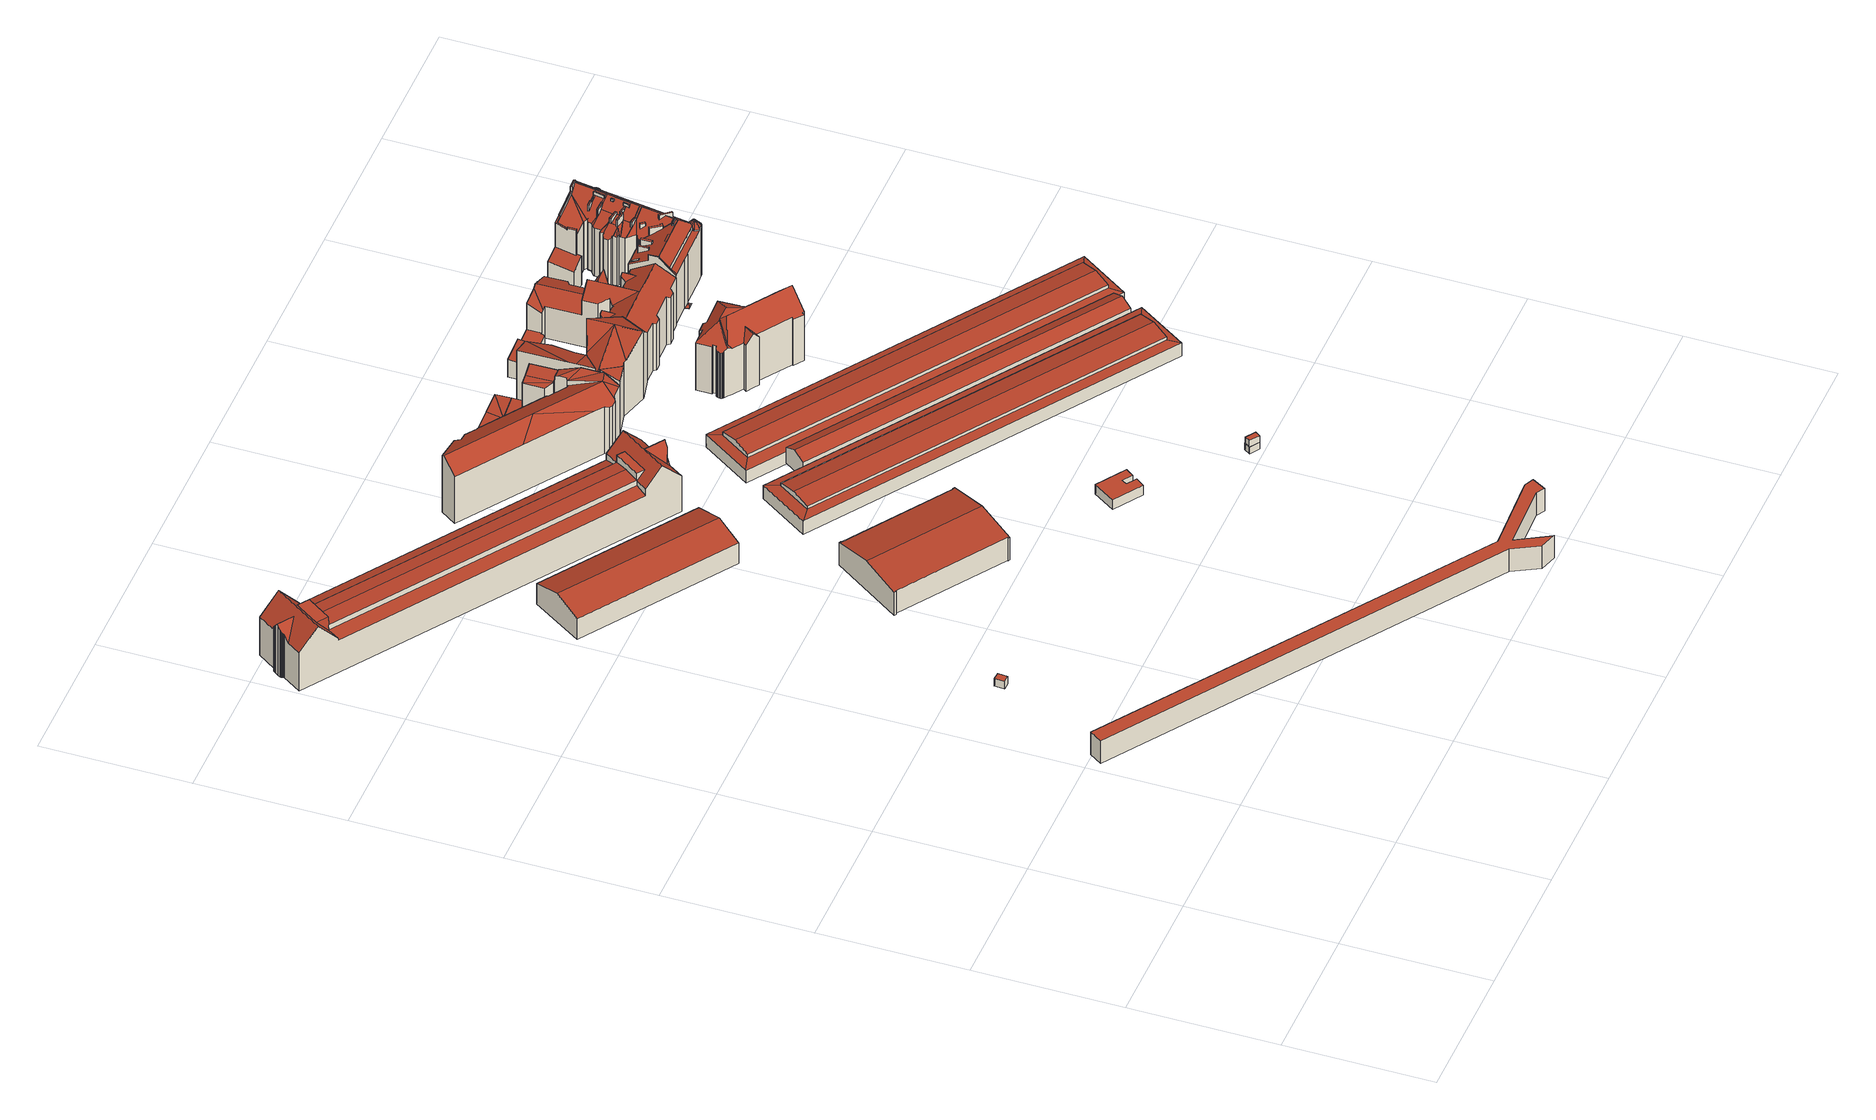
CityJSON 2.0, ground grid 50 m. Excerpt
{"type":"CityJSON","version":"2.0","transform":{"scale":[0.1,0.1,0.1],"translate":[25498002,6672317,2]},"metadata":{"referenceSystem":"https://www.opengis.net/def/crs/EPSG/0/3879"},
"CityObjects":{
"building1":{"type":"Building","attributes":{"dateOfConstruction":"2019-01-01","measuredHeight":3,"usage":"Vartiorakennus","roofType":"1000"},"address":[{"Country":"Finland","Locality":"Helsinki"}],"geometry":[{"type":"Solid","lod":"2","boundaries":[[[[0,1,2,3]],[[1,0,4,5]],[[5,4,6,7]],[[7,6,3,2]],[[1,5,7,2]],[[4,0,3,6]]]],"semantics":{"surfaces":[{"type":"WallSurface"},{"type":"RoofSurface"},{"type":"GroundSurface"}],"values":[[0,1,0,2,0,0]]}}]},
"building2":{"type":"Building","attributes":{"dateOfConstruction":"2008-01-01","measuredHeight":8.9,"usage":"Muu rakennus","roofType":"1000"},"address":[{"Country":"Finland","Locality":"Helsinki"}],"geometry":[{"type":"Solid","lod":"2","boundaries":[[[[8,9,10,11]],[[11,10,12,13]],[[14,15,16,17]],[[17,16,18,19]],[[19,18,20,21]],[[21,20,22,23]],[[12,10,9,24,25,26,22,20,18,16,15]],[[14,17,19,21,23,27,28,29,8,11,13]],[[14,13,12,15]],[[8,29,24,9]],[[29,28,25,24]],[[28,27,26,25]],[[27,23,22,26]]]],"semantics":{"surfaces":[{"type":"WallSurface"},{"type":"RoofSurface"},{"type":"GroundSurface"}],"values":[[0,0,0,0,0,0,1,2,0,0,0,0,0]]}}]},
"building3":{"type":"Building","attributes":{"dateOfConstruction":"1908-01-01","measuredHeight":22.2,"class":"Hotellit","function":"Hotellit, motellit, matkustajakodit, kylpylähotellit","usage":"Asuin- ja liikerakennus","roofType":"2100;1000;2100;2100","storeysAboveGround":4},"address":[{"Country":"Finland","Locality":"Helsinki","ThoroughfareNumber":"4","ThoroughfareName":"Kruunuvuorenkatu","PostCode":"00160"}],"geometry":[{"type":"Solid","lod":"2","boundaries":[[[[30,31,32,33,34,35,36,37,38,39]],[[40,41,42,43,44,45,46,47,48,49,30,39]],[[50,51,52,53,54,55,56,57,58,59,60]],[[50,61,62,63,64,65,66,67,68,69,70,51]],[[71,72,73,74]],[[75,74,73,76]],[[77,78,79,80,81]],[[75,82,83,84,85]],[[71,86,87,72]],[[85,84,88,89,86]],[[90,91,92,93,94]],[[95,96,97,98]],[[99,59,58,100]],[[100,58,57,101]],[[101,57,56,102]],[[102,56,55,103]],[[103,55,54,104]],[[104,54,53,105]],[[105,53,52,106]],[[107,70,69,108]],[[108,69,68,109]],[[109,68,67,110]],[[110,67,66,111]],[[111,66,65,112]],[[112,65,64,113]],[[113,64,63,114]],[[114,63,62,115]],[[80,116,81]],[[92,117,93]],[[94,89,88,118,90]],[[77,119,120,78]],[[118,88,98,97]],[[90,118,121,91]],[[122,37,36,123]],[[123,36,35,124]],[[124,35,34,125]],[[125,34,33,126]],[[126,33,32,127]],[[127,32,31,128]],[[129,49,48,130]],[[130,48,47,131]],[[131,47,46,132]],[[132,46,45,133]],[[133,45,44,134]],[[134,44,43,135]],[[135,43,42,136]],[[136,42,41,137]],[[138,139,61,50,60,140,141]],[[40,39,38,142,143,144,145]],[[146,139,138,117,92,91,121,143,142,147]],[[148,145,144,119,77,81,116,141,140,149]],[[122,123,124,125,126,127,128,129,130,131,132,133,134,135,136,137,148,149,99,100,101,102,103,104,105,106,107,108,109,110,111,112,113,114,115,146,147]],[[138,141,116,80,76,73,72,87,93,117]],[[144,143,121,118,97,96,120,119]],[[99,149,140,60,59]],[[146,115,62,61,139]],[[85,86,71,74,75]],[[148,137,41,40,145]],[[122,147,142,38,37]],[[129,128,31,30,49]],[[95,98,88,84,83]],[[86,89,94,93,87]],[[78,120,96,95,83,82,79]],[[79,82,75,76,80]],[[107,106,52,51,70]]]],"semantics":{"surfaces":[{"type":"RoofSurface"},{"type":"WallSurface"},{"type":"GroundSurface"}],"values":[[0,0,0,0,0,0,0,0,0,0,0,0,1,1,1,1,1,1,1,1,1,1,1,1,1,1,1,1,1,1,1,1,1,1,1,1,1,1,1,1,1,1,1,1,1,1,1,0,0,1,1,2,0,0,1,1,1,1,1,1,1,1,1,1,1]]}}]},
"building4":{"type":"Building","attributes":{"dateOfConstruction":"1899-01-01","measuredHeight":11.3,"class":"Toimistorakennukset","function":"Toimistorakennukset","usage":"Liikerakennus","roofType":"3500","storeysAboveGround":2},"address":[{"Country":"Finland","Locality":"Helsinki","ThoroughfareNumber":"3","ThoroughfareName":"Kanavakatu","PostCode":"00160"}],"geometry":[{"type":"Solid","lod":"2","boundaries":[[[[150,151,152,153,154,155]],[[153,152,156,157]],[[158,159,151,150]],[[160,158,150,155]],[[159,156,152,151]],[[161,160,155,154,153,157]],[[160,161,157,156,159,158]]]],"semantics":{"surfaces":[{"type":"WallSurface"},{"type":"RoofSurface"},{"type":"GroundSurface"}],"values":[[0,0,1,0,1,2,0]]}}]},
"building5":{"type":"Building","attributes":{"dateOfConstruction":"1897-01-01","measuredHeight":11.6,"class":"Toimistorakennukset","function":"Toimistorakennukset","usage":"Liikerakennus","roofType":"3500","storeysAboveGround":2},"address":[{"Country":"Finland","Locality":"Helsinki","ThoroughfareNumber":"12","ThoroughfareName":"Kanavakatu","PostCode":"00160"}],"geometry":[{"type":"Solid","lod":"2","boundaries":[[[[162,163,164,165]],[[165,164,166,167]],[[168,169,170,171]],[[172,173,174,175]],[[174,173,166,164,163,176,177,178]],[[162,179,180,176,163]],[[162,165,167,172,175,181,182,183,168,171,184,179]],[[169,168,183,185]],[[171,170,186,184]],[[182,181,178,177,187]],[[184,186,180,179]],[[185,187,177,176,180,186,170,169]],[[175,174,178,181]],[[185,183,182,187]],[[167,166,173,172]]]],"semantics":{"surfaces":[{"type":"WallSurface"},{"type":"RoofSurface"},{"type":"GroundSurface"}],"values":[[0,0,0,0,1,0,2,0,0,0,0,1,0,0,0]]}}]},
"building6":{"type":"Building","attributes":{"dateOfConstruction":"1902-01-01","measuredHeight":22.9,"class":"Asuinkerrostalot","function":"Muut kerrostalot","usage":"Asuinrakennus","roofType":"2100;2100;2100","storeysAboveGround":5},"address":[{"Country":"Finland","Locality":"Helsinki","ThoroughfareNumber":"9","ThoroughfareName":"Kruunuvuorenkatu","PostCode":"00160"}],"geometry":[{"type":"Solid","lod":"2","boundaries":[[[[188,189,190,191]],[[192,193,194,195,196,197,198]],[[199,200,201,202]],[[193,191,190,203,204,205,206,194]],[[207,208,209,210,211,212,213,214,215,216]],[[217,218,219,220]],[[217,221,222,223,218]],[[220,219,224,225]],[[226,227,228,229]],[[230,199,202]],[[231,232,233,234]],[[204,203,235,236]],[[237,238,239,240]],[[225,224,241,242]],[[197,196,210,209]],[[229,228,243,244]],[[195,211,210,196]],[[242,241,245,246,247,248]],[[249,248,247,250,251]],[[252,212,211,195,194,206]],[[247,246,253,250]],[[254,214,213,252]],[[255,230,202,256]],[[192,198,257,258]],[[255,258,257,200,199,230]],[[213,212,252]],[[236,235,254,252,206,205]],[[236,205,204]],[[207,256,202,201,208]],[[238,234,233,239]],[[245,241,224,219,218,223,254,253]],[[221,217,220,225,242,248,249,226,229,244,231,234,238,237,188,191,193,192,258,255,256,207,216]],[[245,253,246]],[[253,254,235,203,190,189,240,239,233,232,243,228,227,251,250]],[[244,243,232,231]],[[200,257,198,197,209,208,201]],[[222,259,254,223]],[[259,215,214,254]],[[249,251,227,226]],[[188,237,240,189]],[[221,216,215,259,222]]]],"semantics":{"surfaces":[{"type":"WallSurface"},{"type":"RoofSurface"},{"type":"GroundSurface"}],"values":[[0,0,1,0,0,0,0,0,0,1,0,0,0,0,0,0,1,0,0,1,1,1,0,0,0,1,0,1,0,0,1,2,1,1,0,1,1,1,0,0,0]]}}]},
"building7":{"type":"Building","attributes":{"dateOfConstruction":"1977-01-01","measuredHeight":3.8,"class":"Lämpimät varastot","function":"Teollisuusvarastot","usage":"Muu rakennus","roofType":"1000","storeysAboveGround":1},"address":[{"Country":"Finland","Locality":"Helsinki","ThoroughfareNumber":"14","ThoroughfareName":"Kanavakatu","PostCode":"00160"}],"geometry":[{"type":"Solid","lod":"2","boundaries":[[[[260,261,262,263,264,265,266,267]],[[263,262,268,269]],[[266,265,270,271]],[[265,264,272,270]],[[260,267,273,274]],[[262,261,275,268]],[[261,260,274,275]],[[267,266,271,273]],[[264,263,269,272]],[[273,271,270,272,269,268,275,274]]]],"semantics":{"surfaces":[{"type":"RoofSurface"},{"type":"WallSurface"},{"type":"GroundSurface"}],"values":[[0,1,1,1,1,1,1,1,1,2]]}}]},
"building8":{"type":"Building","attributes":{"dateOfConstruction":"2012-01-01","measuredHeight":4.2,"usage":"Talousrakennus","roofType":"2100;1000;2100;2100"},"address":[{"Country":"Finland","Locality":"Helsinki"}],"geometry":[{"type":"Solid","lod":"2","boundaries":[[[[276,277,278,279]],[[280,281,278,277]],[[281,282,283,284,278]],[[283,285,284]],[[286,285,283]],[[287,288,289,286,290]],[[291,276,279,292]],[[286,283,290]],[[293,289,288,294]],[[294,288,287,295]],[[296,297,298,291,292,299,293,294,295]],[[299,292,279,278,284,285]],[[296,295,287,290,283]],[[293,299,285,286,289]],[[297,296,283,282]],[[298,297,282,281,280]],[[291,298,280,277,276]]]],"semantics":{"surfaces":[{"type":"RoofSurface"},{"type":"WallSurface"},{"type":"GroundSurface"}],"values":[[0,0,0,0,0,0,1,1,1,1,2,1,1,1,1,1,1]]}}]},
"building9":{"type":"Building","attributes":{"dateOfConstruction":"2024-01-01","measuredHeight":2.6,"usage":"Käymälä","roofType":"1000"},"address":[{"Country":"Finland","Locality":"Helsinki"}],"geometry":[{"type":"Solid","lod":"2","boundaries":[[[[300,301,302,303]],[[304,305,306,307]],[[304,303,302,305]],[[305,302,301,306]],[[306,301,300,307]],[[307,300,303,304]]]],"semantics":{"surfaces":[{"type":"RoofSurface"},{"type":"GroundSurface"},{"type":"WallSurface"}],"values":[[0,1,2,2,2,2]]}}]},
"building10":{"type":"Building","attributes":{"dateOfDemolition":"2020-01-01","measuredHeight":3,"roofType":"1000"},"address":[{"Country":"Finland","Locality":"Helsinki"}],"geometry":[{"type":"Solid","lod":"2","boundaries":[[[[308,309,310,311]],[[312,309,308,313]],[[314,311,310,315]],[[312,313,314,315]],[[309,312,315,310]],[[313,308,311,314]]]],"semantics":{"surfaces":[{"type":"WallSurface"},{"type":"RoofSurface"},{"type":"GroundSurface"}],"values":[[0,1,2,0,0,0]]}}]},
"building11":{"type":"Building","attributes":{"dateOfConstruction":"1898-01-01","measuredHeight":8.2,"class":"Kauppakeskukset ja liike- ja tavaratalot","function":"Liike- ja tavaratalot, kauppakeskukset","usage":"Liikerakennus","roofType":"3500;2100;2100","storeysAboveGround":1},"address":[{"Country":"Finland","Locality":"Helsinki","ThoroughfareNumber":"4","ThoroughfareName":"Mastokatu","PostCode":"00160"}],"geometry":[{"type":"Solid","lod":"2","boundaries":[[[[316,317,318,319,320]],[[316,321,322,323,317]],[[323,324,325,317]],[[316,320,326,327]],[[328,329,330,331]],[[332,331,330,321]],[[332,321,316,327]],[[323,322,329,328,333,324]],[[334,335,319,318]],[[322,321,330,329]],[[325,327,326,335,334]],[[332,333,328,331]],[[332,327,325,324,333]],[[325,334,318,317]],[[335,326,320,319]]]],"semantics":{"surfaces":[{"type":"WallSurface"},{"type":"RoofSurface"},{"type":"GroundSurface"}],"values":[[0,1,1,0,2,0,1,0,1,0,0,0,1,0,1]]}}]},
"building12":{"type":"Building","attributes":{"dateOfConstruction":"2017-01-01","measuredHeight":26.9,"class":"Asuinkerrostalot","function":"Muut kerrostalot","usage":"Asuinrakennus","roofType":"2100;2100;2100","storeysAboveGround":7},"address":[{"Country":"Finland","Locality":"Helsinki","ThoroughfareNumber":"3","ThoroughfareName":"Linnankatu","PostCode":"00160"}],"geometry":[{"type":"Solid","lod":"2","boundaries":[[[[336,337,338,339,340,341]],[[342,343,344]],[[345,346,347]],[[348,349,350,351,352]],[[353,354,355,356]],[[357,358,359,360,361,349,348,362,363,364,365,366,367]],[[366,368,369,370,342,344,371,367]],[[372,356,355]],[[362,348,352,373,374,375]],[[376,377,378,375,374]],[[379,343,351,350,380,345,347]],[[339,338,381,382]],[[362,375,378,363]],[[365,383,368,366]],[[345,380,384]],[[336,361,360,337]],[[372,355,385,371,344,343,379]],[[374,373,386,376]],[[387,388,370,369]],[[354,385,355]],[[349,361,336,341,384,380,350]],[[343,342,370,388,386,373,352]],[[337,360,359,381,338]],[[346,345,384,341,340]],[[343,352,351]],[[363,378,377,364]],[[365,364,377,376,386,388,387,383]],[[368,383,387,369]],[[358,382,381,359]],[[357,353,356,372,379,347,346,340,339,382,358]],[[357,367,371,385,354,353]]]],"semantics":{"surfaces":[{"type":"RoofSurface"},{"type":"WallSurface"},{"type":"GroundSurface"}],"values":[[0,0,1,1,0,2,1,1,1,0,0,0,1,1,1,1,0,1,1,1,1,0,1,0,0,1,1,0,1,1,1]]}}]},
"building13":{"type":"Building","attributes":{"dateOfConstruction":"2008-01-01","measuredHeight":8.2,"usage":"Muu rakennus","roofType":"3500"},"address":[{"Country":"Finland","Locality":"Helsinki"}],"geometry":[{"type":"Solid","lod":"2","boundaries":[[[[389,390,391,392]],[[393,389,392,394]],[[393,394,395,396]],[[397,395,394,392,391]],[[398,396,395,397]],[[393,396,398,390,389]],[[398,397,391,390]]]],"semantics":{"surfaces":[{"type":"RoofSurface"},{"type":"WallSurface"},{"type":"GroundSurface"}],"values":[[0,1,2,1,1,1,0]]}}]},
"building14":{"type":"Building","attributes":{"dateOfConstruction":"2017-01-01","measuredHeight":7.1,"class":"Asuinkerrostalot","function":"Muut kerrostalot","usage":"Asuinrakennus","roofType":"2100","storeysAboveGround":7},"address":[{"Country":"Finland","Locality":"Helsinki","ThoroughfareNumber":"3","ThoroughfareName":"Linnankatu","PostCode":"00160"}],"geometry":[{"type":"Solid","lod":"2","boundaries":[[[[399,400,401,402]],[[403,404,400,399]],[[405,406,407,408,403,399,402,409]],[[410,401,400,404,411]],[[406,411,404,403,408,407]],[[410,405,409,402,401]],[[405,410,411,406]]]],"semantics":{"surfaces":[{"type":"WallSurface"},{"type":"GroundSurface"},{"type":"RoofSurface"}],"values":[[0,0,1,2,0,0,0]]}}]},
"building15":{"type":"Building","attributes":{"dateOfConstruction":"1898-01-01","measuredHeight":8.3,"class":"Kauppakeskukset ja liike- ja tavaratalot","function":"Liike- ja tavaratalot, kauppakeskukset","usage":"Liikerakennus","roofType":"3500;2100;2100","storeysAboveGround":1},"address":[{"Country":"Finland","Locality":"Helsinki","ThoroughfareNumber":"3","ThoroughfareName":"Pikku Satamakatu","PostCode":"00160"}],"geometry":[{"type":"Solid","lod":"2","boundaries":[[[[412,413,414,415,416]],[[417,418,419,420,421]],[[412,422,423,421]],[[419,414,424,425,426]],[[427,428,425,424]],[[419,418,415,414]],[[413,412,421,420]],[[413,427,424,414]],[[418,417,429,430,416,415]],[[422,430,429,423]],[[413,420,431,428,427]],[[417,421,423,429]],[[412,416,430,422]],[[428,431,426,425]],[[419,426,431,420]]]],"semantics":{"surfaces":[{"type":"RoofSurface"},{"type":"WallSurface"},{"type":"GroundSurface"}],"values":[[0,0,1,1,0,0,0,1,1,2,1,1,1,0,1]]}}]},
"building16":{"type":"Building","attributes":{"dateOfConstruction":"1904-01-01","measuredHeight":25,"class":"Pienkerrostalot","function":"Muut kerrostalot","usage":"Asuinrakennus","roofType":"3200;3500","storeysAboveGround":4},"address":[{"Country":"Finland","Locality":"Helsinki","ThoroughfareNumber":"2","ThoroughfareName":"Linnankatu","PostCode":"00160"}],"geometry":[{"type":"Solid","lod":"2","boundaries":[[[[432,433,434]],[[435,436,437,438,439,440,441,442,443,444,445,446,447]],[[448,449,450,451]],[[452,453,454,455,456,457,458,436,435,433,432]],[[459,460,448,451,461,462,463,464,465,466,467,468,469,470,471,472,473,474,475,476,477,478,479,480,481,482,483,484,485,486,487,488,489,490,491,492,493,494,495,496,497,498,499,500,501,502,503,504,505,506,507,508,509,510,511]],[[512,433,513,447,446,445,514,515,516,517,518,519]],[[520,521,522,523,524,525,526,527,528,512,519,529,530,531,532,533,534,535,536,537,538,539,540,541]],[[480,540,539,481]],[[542,543,544,545,546]],[[465,543,542,466]],[[449,448,460,459,511,455,454,453]],[[481,539,538,482]],[[507,436,458,508]],[[505,438,437,506]],[[476,522,521,477]],[[464,463,547,544,543,465]],[[436,507,506,437]],[[546,545,548,549]],[[503,440,439,504]],[[488,532,531,489]],[[472,526,525,473]],[[501,442,441,502]],[[467,466,542,546,549,468]],[[483,537,536,484]],[[435,447,513,433]],[[484,536,535,485]],[[500,443,442,501]],[[486,534,533,487]],[[474,524,523,475]],[[475,523,522,476]],[[478,520,541,479]],[[550,548,545,544,547,551,552,450,449,453,452,432,434]],[[494,517,516,495]],[[493,518,517,494]],[[496,515,514,497]],[[458,457,456,510,509,508]],[[477,521,520,478]],[[495,516,515,496]],[[502,441,440,503]],[[504,439,438,505]],[[499,444,443,500]],[[482,538,537,483]],[[529,519,518,493,492,491]],[[510,456,455,511]],[[461,552,551,462]],[[489,531,530,490]],[[485,535,534,486]],[[473,525,524,474]],[[471,470,469,548,550,527,526,472]],[[490,530,529,491]],[[487,533,532,488]],[[462,551,547,463]],[[549,548,469,468]],[[444,499,498,497,514,445]],[[479,541,540,480]],[[550,434,433,512,528,527]],[[451,450,552,461]]]],"semantics":{"surfaces":[{"type":"RoofSurface"},{"type":"WallSurface"},{"type":"GroundSurface"}],"values":[[0,0,1,0,2,0,0,1,0,1,1,1,1,1,1,1,1,0,1,1,1,1,1,1,0,1,1,1,1,1,1,0,1,1,1,1,1,1,1,1,1,1,1,1,1,1,1,1,1,1,1,1,1,1,1,0,1]]}}]},
"building17":{"type":"Building","attributes":{"dateOfConstruction":"1906-01-01","measuredHeight":23,"class":"Asuinkerrostalot","function":"Muut kerrostalot","usage":"Asuinrakennus","roofType":"3500;1000","storeysAboveGround":5},"address":[{"Country":"Finland","Locality":"Helsinki","ThoroughfareNumber":"5","ThoroughfareName":"Linnankatu","PostCode":"00160"}],"geometry":[{"type":"Solid","lod":"2","boundaries":[[[[553,554,555,556,557,558,559,560,561]],[[562,563,564,565,561,560,566,558,557,567,568,569,570,571,572,573]],[[574,575,576,577,578,579,580,581,582,583]],[[584,585,586,587,588,589]],[[590,591,592,593,594,595]],[[596,597,598,599,600]],[[601,574,575,574,583,602,603]],[[589,588,604,605]],[[606,607,608,609]],[[606,610,605,604,611,607]],[[612,613,614,585,584,589,605,610,606,609,615,616,617,618,619,620,621,622,623,624,625,626,627,595,594,593,628,629,630,631,632,633,634,635,573,572,571,570,569,568,567,636,637,638,639,640,641,642,643,644,645,646,647,648,649,650,651,652,653,582,581,580,579,578,654,655]],[[656,657,564,563]],[[645,644,643,658,659,660]],[[658,643,642,641,661,662]],[[662,661,663,664,665,666,667,668]],[[600,599,624,623,622,669]],[[655,670,671,612]],[[672,673,674,675,676,665,554,553,677,678,679,680]],[[681,682,647,646,645,660]],[[633,632,631,630,683,684,657,656,685]],[[629,628,686,672,680,683,630]],[[687,688,621,620,619,689]],[[653,602,583,582]],[[624,599,598,625]],[[690,691,692,693,694,577,576,575,574,601,695,696,697,682,681,698,591,590,699,597,596,687,689]],[[696,695,700,651,650,649]],[[627,699,590,595]],[[596,600,669,688,687]],[[558,566,559]],[[701,698,681,660,659,668,667,666,665,676,675]],[[635,702,562,573]],[[648,697,696,649]],[[657,684,565,564]],[[686,592,591,698,701,675,674,673,672]],[[559,566,560]],[[598,597,699,627,626,625]],[[593,592,686,628]],[[647,682,697,648]],[[603,602,653,652,651,700]],[[634,703,702,635]],[[683,680,679,678,677,553,561,565,684]],[[618,617,704,690,689,619]],[[616,705,704,617]],[[640,639,638,637,555,554,665,664,663]],[[702,703,685,656,563,562]],[[601,603,700,695]],[[614,706,586,585]],[[640,663,661,641]],[[614,613,612,671,707,706]],[[659,658,662,668]],[[615,609,608,708,705,616]],[[621,688,669,622]],[[633,685,703,634]],[[567,557,556,636]],[[636,556,555,637]],[[704,705,708,608,607,611,604,588,587,586,706,707,671,670,694,693,692,691,690]],[[670,655,654,578,577,694]]]],"semantics":{"surfaces":[{"type":"RoofSurface"},{"type":"WallSurface"},{"type":"GroundSurface"}],"values":[[0,1,1,1,1,0,0,1,1,1,2,1,1,1,0,1,1,1,1,1,1,1,1,1,0,1,1,0,1,0,1,1,0,0,0,1,1,1,1,1,0,1,1,1,0,0,1,1,1,0,1,1,1,1,1,0,1]]}}]},
"building18":{"type":"Building","attributes":{"dateOfConstruction":"1904-01-01","measuredHeight":25.1,"class":"Asuinkerrostalot","function":"Muut kerrostalot","usage":"Asuinrakennus","roofType":"2110;2100;1000;9993;3900;3500","storeysAboveGround":5},"address":[{"Country":"Finland","Locality":"Helsinki","ThoroughfareNumber":"2","ThoroughfareName":"Vyökatu","PostCode":"00160"}],"geometry":[{"type":"MultiSurface","lod":"2","boundaries":[[[709,710,711,712,713,714,715,716]],[[717,718,719,720,721]],[[722,723,724,725,726,727]],[[726,725,728,729,730,731,732,733,734,735]],[[736,737,738,739,740,741,742,743,744]],[[745,746,747,748]],[[749,750,751,752]],[[753,754,755,756,757,758,759]],[[760,761,762,763]],[[764,765,766,767,768,769,770]],[[771,772,773,774,775]],[[776,777,772,771]],[[778,772,777]],[[779,780,781,782]],[[783,784,785,786]],[[787,788,789,790,791,792,793,794,795,796,797,798]],[[778,799,773,772]],[[800,801,802,803]],[[804,805,789,806]],[[807,808,805,804]],[[794,809,810,795]],[[811,812,813,814,815,816,817,818,819]],[[817,820,805,821,818]],[[794,822,809]],[[823,824,825,812,826]],[[794,827,828,822]],[[827,829,830,831,832,828]],[[830,833,834,831]],[[835,836,837,838,839,840,841,842,843,844]],[[845,846,847,848,849,850,851,852]],[[853,854,855,856,793,792]],[[857,858,767,766]],[[859,860,861,862]],[[863,864,865,866,867,868,869,870,871,872,873,874,875,876,767,858,877,878,879,880,881,882,833]],[[830,863,833]],[[883,884,885,886]],[[887,888,889,890,891,892,893,816,894]],[[895,896,897,898,899]],[[900,901,902,903,904]],[[905,906,907,908]],[[909,888,910,911]],[[801,912,913,914,802]],[[915,916,917,918]],[[919,920,921,922,923,924]],[[925,926,927,928,929,930,931,932,933,934,935,936,937,938,939,940,941,942,943,944,945,946,947,731]],[[867,871,948]],[[866,871,867]],[[949,950,951,952,953,954]],[[955,956,957,958,959,865,864]],[[960,961,962,963]],[[964,730,729]],[[965,966,964,729]],[[967,968,966,965]],[[969,970,971,972,973,974,975]],[[976,977,978,979,980,981]],[[964,982,983,730]],[[957,874,873,958]],[[984,966,968]],[[982,985,983]],[[986,987,988,964,966]],[[989,990,986,964,966]],[[991,992,993]],[[994,927,991,993]],[[995,996,997]],[[998,999,1000,1001]],[[1002,1003,1004,1005,1006]],[[1007,1008,1009,1010,1011,1012,1013,1014,1015]],[[1006,712,711,1002]],[[1002,711,710,1016]],[[1016,710,709,1017]],[[1017,709,716,1018]],[[748,1019,745]],[[745,1019,1020,746]],[[746,1020,747]],[[1021,1022,1023,1024,1025]],[[1024,1023,1026,1027]],[[1028,721,720,1029]],[[726,718,717,727]],[[743,729,728,744]],[[1030,740,739,774]],[[774,739,738,775]],[[775,738,737,1031]],[[1032,752,751,1033]],[[1033,751,750,1034]],[[1034,750,749,1035]],[[1036,1035,749,752,1032]],[[753,763,762,754]],[[712,765,761,760,713]],[[1005,766,765,712,1006]],[[1037,782,781,1038]],[[1038,781,780,1039]],[[1039,780,779,1040]],[[1041,1040,779,782,1037]],[[1042,798,797,1043]],[[1043,797,796,1044]],[[1044,796,795,1045]],[[1046,788,787,1047]],[[1047,787,798,1042]],[[756,800,803,757]],[[789,805,790]],[[817,816,820]],[[812,811,826]],[[808,821,805]],[[812,825,813]],[[1048,911,824,823]],[[1049,1050,1051,1052]],[[1052,1051,1053,1054]],[[1054,1053,1055,1056]],[[1056,1055,1057,1058]],[[1058,1057,1059,1060]],[[1061,1062,1063,1064]],[[1015,834,833,1007]],[[790,805,844,843,791]],[[853,841,840,854]],[[892,837,836,893]],[[893,836,835,816]],[[820,816,835,844,805]],[[1065,850,849,1066]],[[1066,849,848,1067]],[[1067,848,847,1068]],[[1068,847,846,1063]],[[1064,1063,846,845,1069]],[[1069,845,852,1070]],[[1071,857,766,1005]],[[793,862,861,794]],[[794,861,860,827]],[[856,859,862,793]],[[1007,833,882,1008]],[[1008,882,881,1072]],[[1072,881,880,1073]],[[1073,880,879,1074]],[[1074,879,878,1075]],[[1075,878,877,1076]],[[813,825,1077,1078,814]],[[824,1079,1077,825]],[[1080,886,885,1081]],[[1081,885,884,1082]],[[1082,884,883,1083]],[[1083,883,886,1080]],[[815,894,816]],[[888,887,910]],[[830,899,898,863]],[[863,898,897,864]],[[864,897,896,955]],[[946,902,901,1084]],[[907,947,1084,901,900,908]],[[1085,908,900,904,1086]],[[1087,905,908,1085]],[[909,911,1048]],[[868,918,917,869]],[[869,917,916,948,870]],[[948,916,915,867]],[[867,915,918,868]],[[1088,924,923,1089]],[[1089,923,922,942,1090]],[[942,922,921,943]],[[943,921,920,944]],[[906,731,947,907]],[[1091,946,945,1092]],[[1093,927,926,983,1094]],[[983,926,925,730]],[[730,925,731]],[[870,948,871]],[[1095,951,950,1096]],[[1096,950,949,890]],[[890,949,954,891]],[[1097,963,962,1098]],[[1098,962,961,1099]],[[1099,961,960,1100,1101]],[[1100,960,963,1097]],[[742,965,729,743]],[[741,967,965,742]],[[872,971,970,873]],[[873,970,969,958]],[[958,969,975,959]],[[913,976,981,914]],[[1102,1103,1104,1105]],[[1000,1106,1107,1001]],[[1108,1109,1110,1111]],[[996,1112,1113,997]],[[1094,983,985,1114]],[[985,982,1115]],[[1114,985,1116,1117]],[[1115,982,964]],[[1118,991,927,1093]],[[927,994,928]],[[1119,999,998,1120]],[[1025,1024,1121,1122]],[[1122,1121,1123,1124]],[[1125,1126,1127,1128]],[[1128,1127,1129,1130]],[[1130,1129,1131,1132]],[[1132,1131,1133,1134]],[[1134,1133,1135,1136]],[[1136,1135,1137,1138]],[[1138,1137,1139,1140]],[[1140,1139,1141,1142]],[[1142,1141,1143,1144]],[[1144,1143,1145,1146]],[[1146,1145,1147,1148]],[[1148,1147,1149,1150]],[[1150,1149,1151,1152]],[[1152,1151,1153,1154]],[[1154,1153,1155,1156]],[[1156,1155,1157,1158]],[[735,734,733,732,731,906,905,1087,784,783,1159]],[[770,769,768,767,876,913,912,801,800,756,755]],[[975,974,973,972,971,872,871,1160,866,865,959]],[[938,939,938,937,936,935,934,933,932,931,930,875,874,957,1161,956,1162,1163,1164,889,888]],[[716,715,759,758,757,803,802,914,981,980,993,992,1165,1166,1167,1168,1169,1170,1171,1018]],[[1172,748,747,1173,1174,1175,1176,1022,1021,1177,1178,1179,1180,1181,1182,1183]],[[954,953,952,951,1095,1184,838,837,892,891]],[[1142,1144,1146,1148,1150,1152,1154,1156,1158,1185,1102,1105,1186,1119,1120,1187,1108,1111,1188,1189,1190,1191,1192,1193,1194,1195,1196,1197,1198,1199,1200,1201,1202,1030,774,1203,1204,1205,1206,1207,1208,775,1031,1209,1210,1211,1212,1183,1182,1181,1180,1179,1178,1177,1021,1025,1122,1124,1213,1049,1052,1054,1056,1058,1060,1214,1215,1216,1217,1218,1219,1220,1221,1222,1046,1047,1042,1043,1044,1045,1223,1224,1225,1226,1227,1228,1015,1014,1013,1012,1011,1010,1009,1008,1072,1073,1074,1075,1076,1229,1071,1005,1004,1003,1002,1016,1017,1018,1171,1170,1169,1168,1167,1166,1165,1230,1231,1232,1125,1128,1130,1132,1134,1136,1138,1140]],[[1028,1029,1159,783,786,785,784,1087,1085,1086,1061,1064,1069,1070,1026,1023,1022,1176,1175,1174,1173,747,1020,1019,748,1172],[1033,1034,1036,1032],[1038,1039,1041,1037]],[[1027,1065,1066,1067,1068,1063,1062,1091,1092,1088,1089,1090,1233,1234,909,1048,823,1059,1057,1055,1053,1051,1050,1235,1123,1121,1024],[1081,1082,1083,1080]],[[1184,1095,1096,890,889,1164,1163,1162,956,955,829,827,1236,1237],[1098,1099,1100,1097]],[[1212,1211,1210,722,727,717,721,1028,1172,1183]],[[1030,1202,1201,1200,984,968,967,741,740]],[[1207,1206,1205,1204,799,778,777,776]],[[819,818,821,808,807,1219,1218,1217,1216]],[[1215,1214,1060,1059,823,826,811,819,1216]],[[942,941,940,939,909,1234,1233,1090]],[[1200,1199,1198,1238,1239,984]],[[1194,1193,1192,1191,1240,1117,1116,988,987]],[[1238,1198,1197,1196,990,989]],[[986,990,1196,1195,1194,987]],[[1191,1190,1189,995,997,1113,1240]],[[1112,996,995,1189,1188,1111,1110]],[[1187,1120,998,1001,1107,1109,1108]],[[1106,1000,999,1119,1186,1105,1104]],[[1102,1185,1158,1157,1241,1103]],[[1242,1126,1125,1232,1231,1243]],[[1231,1230,1165,992,991,1118,1243]],[[913,876,875,930,929,978,977,976]],[[979,978,929,928,994,993,980]],[[1092,945,944,920,919,924,1088]],[[904,903,902,946,1091,1062,1061,1086]],[[829,955,896,895,899,830]],[[824,911,910,887,1244,1079]],[[1245,1244,887,894,815,814,1078]],[[1229,1076,877,858,857,1071]],[[856,855,1237,1236,827,860,859]],[[1026,1070,852,851,850,1065,1027]],[[839,838,1184,1237,855,854,840]],[[842,841,853,792,791,843]],[[832,831,834,1015,1228,1227]],[[822,828,832,1227,1226,1225]],[[1123,1235,1050,1049,1213,1124]],[[809,822,1225,1224,1223,810]],[[1220,1219,807,804,806,1221]],[[806,789,788,1046,1222,1221]],[[795,810,1223,1045]],[[1208,1207,776,771,775]],[[799,1204,1203,774,773]],[[760,763,753,759,715,714,713]],[[754,762,761,765,764,770,755]],[[1210,1209,1031,737,736,723,722]],[[724,723,736,744,728,725]],[[719,718,726,735,1159,1029,720]],[[984,1239,1238,989,966]],[[1115,964,988,1116,985]],[[1114,1117,1240,1113,1112,1110,1109,1107,1106,1104,1103,1241,1157,1155,1153,1151,1149,1147,1145,1143,1141,1139,1137,1135,1133,1131,1129,1127,1126,1242,1243,1118,1093,1094]],[[1079,1244,1245,1078,1077]]],"semantics":{"surfaces":[{"type":"RoofSurface"},{"type":"WallSurface"},{"type":"GroundSurface"}],"values":[0,0,0,0,0,0,0,0,0,0,0,0,0,0,0,0,0,0,0,0,0,0,0,0,0,0,0,0,0,0,0,0,0,0,0,0,0,0,0,0,0,0,0,0,0,0,0,0,0,0,0,0,0,0,0,0,0,0,0,0,0,0,0,0,0,0,0,1,1,1,1,1,1,1,1,1,1,1,1,1,1,1,1,1,1,1,1,1,1,1,1,1,1,1,1,1,1,1,1,1,1,1,1,1,1,1,1,1,1,1,1,1,1,1,1,1,1,1,1,1,1,1,1,1,1,1,1,1,1,1,1,1,1,1,1,1,1,1,1,1,1,1,1,1,1,1,1,1,1,1,1,1,1,1,1,1,1,1,1,1,1,1,1,1,1,1,1,1,1,1,1,1,1,1,1,1,1,1,1,1,1,1,1,1,1,1,1,1,1,1,1,1,1,1,1,1,1,1,1,1,1,1,1,1,1,1,1,1,1,1,1,1,2,0,0,0,1,1,1,1,1,1,1,1,1,1,1,1,1,1,1,1,1,1,1,1,1,1,1,1,1,1,1,1,1,1,1,1,1,1,1,1,1,1,1,1,1,1,1,0,0,0,0]}}]}
},
"vertices":[
[784,1353,32],[759,1354,32],[759,1354,2],[784,1353,2],[786,1387,32],[761,1388,32],[786,1387,2],[761,1388,2],
[2123,158,3],[2123,158,92],[2096,111,92],[2096,111,3],[2067,127,92],[2067,127,3],[1840,119,3],[1840,119,92],[1902,8,92],[1902,8,3],[1844,26,92],[1844,26,3],[1796,114,92],[1796,114,3],[535,962,92],[535,962,3],[2091,173,92],[1818,159,92],[563,1005,92],[563,1005,3],[1818,159,3],[2091,173,3],
[1249,2628,221],[1259,2645,185],[1260,2647,181],[1260,2649,177],[1260,2652,174],[1259,2654,171],[1258,2656,168],[1257,2658,166],[1262,2666,150],[1185,2671,221],[1219,2602,150],[1228,2615,179],[1230,2614,181],[1233,2614,183],[1235,2615,187],[1237,2616,190],[1240,2617,194],[1242,2618,198],[1243,2620,203],[1245,2622,207],[105,3399,210],[55,3433,210],[52,3429,204],[48,3422,194],[48,3420,191],[47,3418,189],[47,3415,186],[48,3413,184],[49,3411,182],[50,3409,181],[40,3393,158],[86,3462,158],[79,3452,173],[76,3452,175],[74,3452,177],[71,3451,179],[69,3450,182],[67,3449,185],[65,3447,188],[63,3445,191],[62,3443,194],[210,3388,195],[174,3413,195],[118,3330,195],[154,3306,195],[154,3305,165],[153,3304,144],[1076,2625,136],[1102,2664,146],[153,3304,146],[148,3296,144],[127,3265,136],[153,3304,165],[1102,2664,165],[1133,2710,170],[184,3350,170],[211,3389,165],[211,3390,144],[1161,2750,165],[211,3390,165],[1161,2750,151],[1190,2795,137],[241,3434,137],[226,3411,144],[211,3390,151],[1102,2664,193],[1127,2647,193],[1185,2733,193],[1161,2750,193],[50,3409,8],[49,3411,8],[48,3413,8],[47,3415,8],[47,3418,8],[48,3420,8],[48,3422,8],[52,3429,8],[62,3443,8],[63,3445,8],[65,3447,8],[67,3449,8],[69,3450,8],[71,3451,8],[74,3452,8],[76,3452,8],[79,3452,8],[127,3265,144],[241,3434,144],[1161,2750,163],[1076,2625,163],[1102,2664,163],[1190,2795,163],[1257,2658,8],[1258,2656,8],[1259,2654,8],[1260,2652,8],[1260,2649,8],[1260,2647,8],[1259,2645,8],[1245,2622,8],[1243,2620,8],[1242,2618,8],[1240,2617,8],[1237,2616,8],[1235,2615,8],[1233,2614,8],[1230,2614,8],[1228,2615,8],[180,3476,230],[122,3515,158],[7,3345,158],[65,3306,230],[1299,2722,151],[1242,2760,224],[1127,2591,224],[1186,2551,150],[122,3515,8],[1299,2722,8],[1186,2551,8],[7,3345,8],
[523,2642,88],[578,2726,119],[636,2814,87],[636,2814,6],[578,2726,6],[523,2642,6],[1135,2477,87],[1135,2477,6],[1021,2307,88],[1077,2390,119],[1021,2307,6],[1077,2390,6],
[1322,1546,4],[1322,1546,94],[1317,1549,94],[1317,1549,4],[1319,1551,95],[1319,1551,4],[1125,2015,4],[1125,2015,95],[1474,1783,95],[1474,1783,4],[970,1783,4],[970,1783,95],[968,1780,94],[968,1780,4],[1402,1664,120],[1042,1902,120],[962,1784,94],[1481,1781,4],[1481,1781,95],[962,1784,4],[1122,2021,4],[1127,2018,4],[1475,1785,4],[1127,2018,94],[1475,1785,95],[1122,2021,94],
[1404,3003,7],[1404,3003,191],[1415,3001,188],[1415,3001,7],[1424,3048,7],[1425,3009,7],[1425,3009,211],[1424,3034,211],[1424,3046,207],[1424,3046,192],[1424,3048,192],[1416,3049,189],[1418,3049,190],[1416,3138,190],[1389,3138,181],[1418,3003,187],[1418,3003,8],[1418,3004,8],[1418,3004,207],[1456,3140,7],[1456,3140,205],[1458,3047,205],[1458,3047,207],[1459,2976,235],[1459,2975,235],[1461,2908,234],[1461,2902,235],[1462,2850,196],[1462,2850,7],[1393,2841,7],[1393,2841,191],[1378,2843,186],[1378,2843,7],[1406,2849,7],[1406,2849,199],[1398,2844,196],[1368,2849,186],[1368,2849,7],[1056,3234,7],[1056,3234,193],[1059,3213,201],[1059,3213,7],[1390,3066,181],[1134,3189,7],[1134,3189,189],[1138,3190,188],[1138,3190,7],[1419,3003,187],[1419,3003,8],[1350,3039,7],[1349,3047,7],[1349,3047,188],[1350,3039,191],[1360,2863,191],[1360,2863,7],[1096,3215,189],[1096,3215,7],[1332,2883,191],[1109,3033,191],[898,3175,191],[898,3175,7],[935,3228,7],[931,3222,235],[935,3228,231],[1419,3003,207],[1206,3037,235],[1421,2892,235],[1390,3066,7],[1389,3138,7],[1418,3048,190],[1418,3048,7],[1454,2850,198],
[1748,1273,40],[1768,1302,40],[1736,1324,40],[1746,1341,40],[1779,1319,40],[1798,1346,40],[1701,1410,40],[1652,1336,40],[1736,1324,2],[1746,1341,2],[1798,1346,2],[1701,1410,2],[1779,1319,2],[1652,1336,2],[1748,1273,2],[1768,1302,2],
[1240,3208,40],[1248,3201,42],[1274,3243,51],[1238,3241,40],[1251,3199,42],[1276,3190,40],[1277,3190,40],[1370,3193,40],[1368,3247,51],[1453,3250,51],[1455,3196,51],[1388,3178,40],[1389,3138,40],[1456,3140,51],[1370,3193,38],[1240,3208,9],[1238,3241,9],[1456,3140,9],[1389,3138,9],[1388,3178,9],[1370,3193,9],[1277,3190,9],[1251,3199,9],[1453,3250,9],
[2068,1017,28],[2081,1037,28],[2050,1058,28],[2036,1037,28],[2036,1037,2],[2050,1058,2],[2081,1037,2],[2068,1017,2],
[2050,1057,53],[2082,1036,53],[2082,1036,3],[2050,1057,3],[2070,1018,53],[2038,1040,53],[2038,1040,3],[2070,1018,3],
[1345,2291,60],[1271,2179,60],[1271,2179,70],[1308,2235,84],[1345,2291,70],[1335,2344,54],[1220,2173,53],[1221,2172,54],[2390,1387,54],[2383,1432,60],[2457,1543,70],[2457,1543,60],[2391,1387,2],[1220,2173,2],[1335,2344,2],[2504,1558,2],[2504,1558,54],[2391,1387,54],[2383,1432,70],[2420,1488,84],
[1540,3027,214],[1555,3105,208],[1538,3177,214],[1459,3013,244],[1459,2991,244],[1541,2990,214],[1634,2839,278],[1633,2931,278],[1547,2863,225],[1525,2976,220],[1460,2930,244],[1460,2930,220],[1631,3020,9],[1541,2986,9],[1541,2986,220],[1546,2988,221],[1631,3020,278],[1462,2850,214],[1528,2864,217],[1521,2869,220],[1461,2915,243],[1462,2850,9],[1455,3181,9],[1537,3183,9],[1555,3105,9],[1540,3027,9],[1707,3006,9],[1707,3003,9],[1709,3003,9],[1712,2856,9],[1636,2839,9],[1537,2866,9],[1636,2839,276],[1635,2839,276],[1635,2839,277],[1537,2866,223],[1461,2915,220],[1633,3020,277],[1633,3020,275],[1707,3006,207],[1710,2935,204],[1709,3003,205],[1707,3003,207],[1461,2923,223],[1541,2987,220],[1537,3183,214],[1455,3181,244],[1712,2856,206],[1541,2987,214],[1528,2864,220],[1710,2935,247],[1710,2934,204],[1710,2934,247],
[2471,1581,69],[2496,1618,88],[1484,2297,88],[1459,2260,69],[2471,1581,6],[1459,2260,6],[1508,2334,6],[2521,1654,6],[1508,2334,69],[2521,1654,69],
[1579,3255,17],[1579,3255,87],[1678,3260,87],[1678,3260,17],[1581,3194,17],[1581,3194,80],[1680,3198,17],[1636,3186,17],[1629,3187,17],[1600,3191,17],[1678,3255,17],[1680,3198,80],[1636,3186,79],
[2554,1632,51],[2548,1681,59],[1434,2429,59],[1386,2418,52],[1386,2417,51],[1500,2588,51],[1499,2587,52],[1506,2537,59],[2620,1789,59],[2669,1803,51],[2554,1632,1],[2669,1803,1],[1434,2429,71],[1470,2483,84],[1506,2537,71],[2548,1681,71],[2584,1735,84],[1500,2588,1],[1386,2417,1],[2620,1789,71],
[1814,2637,254],[1813,2659,236],[1753,2614,199],[1923,2623,203],[1947,2624,188],[1945,2625,189],[1943,2627,190],[1942,2629,191],[1940,2632,192],[1939,2634,193],[1938,2637,193],[1938,2640,194],[1938,2643,194],[1935,2711,194],[1918,2697,205],[1871,2660,236],[1982,2450,4],[1982,2450,191],[1977,2453,191],[1977,2453,4],[1821,2632,254],[2016,2501,254],[2055,2557,184],[2071,2582,153],[2063,2588,152],[2026,2576,184],[2021,2575,188],[2055,2557,4],[2016,2501,4],[1974,2448,4],[1942,2471,4],[1944,2475,4],[1834,2549,4],[1832,2551,4],[1822,2536,4],[1805,2547,4],[1781,2562,4],[1789,2574,4],[1753,2598,4],[1740,2607,4],[1728,2615,4],[1727,2616,4],[1726,2618,4],[1725,2619,4],[1724,2621,4],[1724,2623,4],[1724,2625,4],[1723,2627,4],[1724,2629,4],[1724,2632,4],[1725,2634,4],[1726,2635,4],[1727,2637,4],[1728,2638,4],[1730,2640,4],[1732,2641,4],[1739,2643,4],[1739,2655,4],[1734,2655,4],[1733,2707,4],[1736,2707,4],[1795,2708,4],[1795,2719,4],[1832,2720,4],[1832,2709,4],[1935,2712,4],[1935,2711,4],[1938,2643,4],[1938,2640,4],[1938,2637,4],[1939,2634,4],[1940,2632,4],[1942,2629,4],[1943,2627,4],[1945,2625,4],[1947,2624,4],[2021,2575,4],[2026,2576,4],[2063,2588,4],[2071,2582,4],[1804,2658,236],[1860,2660,236],[1935,2712,193],[1832,2709,193],[1832,2720,185],[1795,2719,185],[1795,2708,193],[1736,2707,193],[1724,2625,184],[1724,2623,184],[1724,2621,184],[1725,2619,185],[1726,2618,185],[1727,2616,186],[1728,2615,187],[1740,2607,194],[1753,2618,202],[1733,2707,191],[1734,2655,191],[1739,2655,194],[1739,2643,194],[1732,2641,189],[1730,2640,188],[1728,2638,187],[1727,2637,186],[1726,2635,186],[1725,2634,185],[1724,2632,185],[1724,2629,184],[1723,2627,184],[1822,2536,194],[1832,2551,194],[1834,2549,191],[1829,2583,217],[1805,2547,217],[1944,2475,191],[1789,2574,186],[1781,2562,186],[1753,2598,186],[1942,2471,186],[1974,2448,185],
[1853,3097,167],[1915,3098,138],[1913,3180,138],[1937,3194,127],[1936,3270,126],[1867,3267,159],[1867,3265,159],[1864,3267,161],[1850,3267,167],[1703,3261,55],[1764,3263,55],[1764,3263,159],[1836,3266,160],[1867,3267,161],[1936,3270,13],[1867,3267,13],[1864,3267,13],[1850,3267,13],[1836,3266,13],[1764,3263,13],[1703,3261,13],[1960,3007,197],[1961,3007,197],[1974,3007,197],[1979,3007,197],[1979,3007,13],[1974,3007,13],[1961,3007,13],[1960,3007,13],[1954,3007,13],[1954,3007,202],[1896,2850,13],[1897,2849,13],[1897,2849,196],[1896,2850,197],[1889,2860,203],[1889,2860,13],[1794,2994,203],[1800,3000,199],[1814,3014,212],[1814,3014,13],[1800,3000,13],[1794,2994,13],[1749,2970,216],[1769,2998,200],[1768,2998,201],[1756,3016,210],[1748,3016,216],[1936,2973,216],[1946,3019,208],[1935,3019,216],[1801,2858,202],[1801,2858,13],[1793,2847,13],[1793,2847,196],[1770,2847,196],[1770,2847,13],[1794,2849,13],[1794,2849,197],[1931,2861,13],[1923,2851,13],[1921,2849,13],[1769,2848,13],[1762,2857,13],[1712,2856,13],[1711,2925,13],[1709,3003,13],[1723,3003,13],[1730,3003,13],[1739,3017,13],[1748,3016,13],[1756,3016,13],[1768,2998,13],[1769,2998,13],[1791,2998,13],[1795,3046,13],[1794,3096,13],[1792,3215,13],[1778,3215,13],[1765,3215,13],[1763,3215,13],[1754,3200,13],[1704,3199,13],[1937,3194,13],[1913,3180,13],[1915,3098,13],[1915,3090,13],[1915,3087,13],[1909,3069,13],[1908,3068,13],[1901,3059,13],[1893,3048,13],[1868,3015,13],[1888,2999,13],[1890,2997,13],[1893,3000,13],[1914,3000,13],[1914,3001,13],[1925,3020,13],[1935,3019,13],[1946,3019,13],[1981,2929,13],[1982,2862,13],[1765,3215,55],[1765,3215,132],[1901,3059,218],[1893,3048,196],[1868,3015,219],[1909,3069,233],[1908,3068,235],[1915,3087,199],[1915,3090,193],[1915,3098,176],[1909,3096,181],[1899,3091,190],[1848,3067,235],[1739,3017,210],[1982,2862,203],[1931,2861,203],[1794,3096,196],[1802,3097,203],[1826,3097,225],[1843,3097,239],[1853,3097,230],[1843,3097,162],[1826,3097,154],[1802,3097,143],[1794,3096,139],[1888,2999,201],[1890,2997,202],[1792,3215,139],[1778,3215,132],[1763,3215,55],[1795,3046,196],[1723,3003,197],[1730,3003,202],[1709,3003,197],[1711,2925,242],[1716,2925,242],[1842,2927,242],[1903,2928,242],[1981,2929,242],[1914,3001,200],[1914,3000,200],[1893,3000,200],[1846,2932,239],[1791,2998,201],[1925,3020,209],[1844,3069,239],[1704,3199,55],[1754,3200,55],[1712,2856,202],[1762,2857,202],[1921,2849,196],[1923,2851,197],[1769,2848,197],
[1975,3188,134],[2053,3193,134],[2054,3193,134],[2054,3209,138],[2046,3208,138],[2046,3236,145],[2045,3275,154],[1973,3272,154],[1981,2917,269],[1985,2918,269],[1985,2920,269],[1984,2952,269],[1980,2952,269],[1982,2862,214],[1986,2862,214],[1986,2884,234],[1985,2899,248],[1985,2918,265],[1981,2917,265],[1986,2884,233],[2191,2888,233],[2196,2894,238],[2167,2924,267],[2147,2924,267],[2102,2922,267],[2069,2922,267],[1985,2920,267],[1986,2862,213],[2059,2864,213],[2060,2863,213],[2086,2863,213],[2086,2865,213],[2201,2867,213],[2191,2881,216],[2191,2888,218],[1986,2884,218],[1992,2987,218],[2000,2987,218],[1999,3017,213],[1991,3016,213],[2034,2970,247],[2040,2970,247],[2039,3005,247],[2033,3005,247],[2046,3236,231],[2053,3237,231],[2052,3270,247],[2079,3271,247],[2079,3276,250],[2054,3275,250],[2045,3275,250],[2046,3208,237],[2054,3209,237],[2053,3237,237],[2046,3236,237],[2053,3237,226],[2054,3209,211],[2118,3211,211],[2190,3276,244],[2155,3274,244],[2079,3271,244],[2052,3270,244],[2060,2862,22],[2073,2855,33],[2086,2862,21],[2086,2863,20],[2060,2863,20],[2061,2850,22],[2064,2850,25],[2082,2850,25],[2065,2971,248],[2072,2971,248],[2071,3008,248],[2064,3008,248],[2069,2922,263],[2102,2922,263],[2102,2932,259],[2069,2931,259],[2077,3106,212],[2084,3106,216],[2084,3103,216],[2112,3098,230],[2113,3104,230],[2117,3103,232],[2120,3122,232],[2121,3128,232],[2088,3134,216],[2082,3134,213],[2072,3128,208],[2070,3113,209],[2087,2851,21],[2079,3271,253],[2155,3274,253],[2154,3279,253],[2079,3276,253],[2085,3089,217],[2112,3098,232],[2083,3089,216],[2094,3087,217],[2094,3086,216],[2094,3147,214],[2089,3148,211],[2095,3064,213],[2105,3062,218],[2128,3057,227],[2129,3064,228],[2141,3062,233],[2145,3093,234],[2099,3083,214],[2093,3082,212],[2092,3068,212],[2145,3093,232],[2094,3086,217],[2104,3147,213],[2114,3040,215],[2152,3054,243],[2128,3057,230],[2095,3064,212],[2156,3123,237],[2104,3149,211],[2164,3171,237],[2144,3172,228],[2109,3175,212],[2106,3172,211],[2125,3186,209],[2116,3181,210],[2145,3093,258],[2154,3101,258],[2181,3097,258],[2182,3102,258],[2153,3106,258],[2152,3107,258],[2143,3099,258],[2117,3103,258],[2113,3104,258],[2112,3098,258],[2141,2963,253],[2142,2964,253],[2150,2969,253],[2146,2974,253],[2142,2972,253],[2121,3001,253],[2117,2998,253],[2115,2997,253],[2143,3099,240],[2152,3107,241],[2153,3106,242],[2155,3117,242],[2120,3211,212],[2131,3205,212],[2155,3117,250],[2156,3123,250],[2121,3128,250],[2120,3122,250],[2144,3177,223],[2180,3176,248],[2193,3174,257],[2197,3201,257],[2176,3205,242],[2155,3205,228],[2155,3211,227],[2176,3211,241],[2198,3207,257],[2198,3209,257],[2203,3208,260],[2212,3206,266],[2223,3277,266],[2196,3276,248],[2136,3202,215],[2134,3202,214],[2132,3202,212],[2130,3201,211],[2128,3200,210],[2127,3198,209],[2140,3019,246],[2146,3024,246],[2136,3036,246],[2131,3032,246],[2153,3060,242],[2188,3055,266],[2193,3084,266],[2184,3086,260],[2179,3086,257],[2181,3097,257],[2154,3101,239],[2141,3062,234],[2164,3171,252],[2180,3171,252],[2180,3176,252],[2144,3177,252],[2144,3172,252],[2147,2932,270],[2169,2933,270],[2169,2937,270],[2161,2937,270],[2147,2937,270],[2147,2924,265],[2167,2924,265],[2169,2933,265],[2147,2932,265],[2187,3048,266],[2153,3060,241],[2152,3054,241],[2190,3276,253],[2196,3276,253],[2195,3281,253],[2176,3205,251],[2176,3211,251],[2155,3211,251],[2155,3205,251],[2174,2966,272],[2187,2949,272],[2191,2953,272],[2175,2974,272],[2165,2987,272],[2160,2983,272],[2196,2894,239],[2205,2905,233],[2264,3280,233],[2227,3279,264],[2227,3277,264],[2223,3277,267],[2212,3206,267],[2206,3169,267],[2206,3166,267],[2203,3147,267],[2201,3138,267],[2196,3104,267],[2193,3084,267],[2188,3055,267],[2187,3048,267],[2184,3029,267],[2181,3013,267],[2175,2974,267],[2191,2953,251],[2187,2949,254],[2174,2966,267],[2169,2937,267],[2169,2933,267],[2176,3211,242],[2184,3086,267],[2187,3106,267],[2182,3107,267],[2182,3102,267],[2181,3097,267],[2179,3086,267],[2180,3171,248],[2206,3166,266],[2206,3169,266],[2197,3171,260],[2193,3172,257],[2192,3139,267],[2193,3148,267],[2189,3149,267],[2188,3140,267],[2209,2889,248],[2191,2881,219],[2209,2888,248],[2201,2867,219],[2202,2867,221],[2197,3171,269],[2203,3208,269],[2198,3209,269],[2198,3207,269],[2197,3201,269],[2193,3174,269],[2193,3172,269],[2196,3276,272],[2223,3277,272],[2227,3277,272],[2227,3279,272],[2226,3282,272],[2195,3281,272],[2209,2891,246],[2205,2905,232],[2217,2868,221],[2206,2907,219],[2226,2893,227],[2221,2898,228],[2222,2903,223],[2229,2875,219],[2231,2887,219],[2282,3281,215],[2283,3285,215],[2226,3282,270],[2227,3279,270],[2246,2980,187],[2238,2992,187],[2235,2972,187],[2274,3151,179],[2278,3177,180],[2267,3178,194],[2263,3152,194],[2054,3193,20],[2057,3197,20],[2057,3208,20],[2118,3211,20],[2054,3209,20],[2125,3186,20],[2127,3198,20],[2126,3198,20],[2125,3196,20],[2124,3194,20],[2124,3192,20],[2124,3190,20],[2124,3188,20],[2116,3181,20],[2053,3193,20],[1975,3188,20],[1973,3272,20],[1992,2987,229],[2000,2987,229],[2099,3019,20],[2099,3019,213],[2099,3022,212],[2099,3022,206],[2099,3022,20],[2117,2998,224],[2117,2998,221],[1980,2952,247],[1984,2952,247],[2086,2865,20],[2059,2864,20],[2033,3005,220],[2039,3005,220],[2040,2970,238],[2034,2970,241],[2034,2970,238],[2064,3008,219],[2071,3008,219],[2072,2971,238],[2065,2971,240],[2065,2971,238],[2070,3113,20],[2072,3128,20],[2082,3134,20],[2088,3134,20],[2084,3106,20],[2077,3106,20],[2152,3054,240],[2104,3030,20],[2104,3030,209],[2106,3032,210],[2106,3032,20],[2108,3034,211],[2108,3034,20],[2111,3035,213],[2111,3035,20],[2113,3036,215],[2113,3036,20],[2114,3039,215],[2114,3039,20],[2161,2937,257],[2161,2937,260],[2142,2964,243],[2142,2964,242],[2121,3001,224],[2142,2972,242],[2146,2974,245],[2150,2969,249],[2141,2963,243],[2115,2997,225],[2120,3211,20],[2128,3200,20],[2130,3201,20],[2132,3202,20],[2134,3202,20],[2136,3202,20],[2128,3057,248],[2129,3064,248],[2152,3054,248],[2131,3032,228],[2136,3036,231],[2146,3024,239],[2140,3019,236],[2169,2933,268],[2147,2932,259],[2147,2937,257],[2147,2924,263],[2160,2983,254],[2165,2987,257],[2175,2974,266],[2169,2937,266],[2174,2966,266],[2264,3280,218],[2205,2905,218],[2182,3107,257],[2187,3106,260],[2188,3140,257],[2189,3149,257],[2193,3148,260],[2192,3139,260],[2192,3139,259],[2272,3215,20],[2272,3215,212],[2266,3178,212],[2266,3178,20],[2267,3178,212],[2263,3152,212],[2262,3153,20],[2262,3153,212],[2237,2994,212],[2237,2994,20],[2238,2992,212],[2235,2972,212],[2206,2907,217],[2209,2891,244],[2222,2905,219],[2222,2905,212],[2282,3281,212],[2278,3177,20],[2274,3151,20],[2101,3025,207],[2101,3025,20],[2102,3027,208],[2102,3027,20],[2278,3240,20],[2278,3240,212],[2280,3239,211],[2280,3239,20],[2281,3237,211],[2281,3237,20],[2283,3236,210],[2283,3236,20],[2284,3234,210],[2284,3234,20],[2285,3232,209],[2285,3232,20],[2285,3230,209],[2285,3230,20],[2285,3227,209],[2285,3227,20],[2285,3225,209],[2285,3225,20],[2284,3223,209],[2284,3223,20],[2284,3221,209],[2284,3221,20],[2282,3220,210],[2282,3220,20],[2281,3218,210],[2281,3218,20],[2279,3217,210],[2279,3217,20],[2278,3216,211],[2278,3216,20],[2276,3215,211],[2276,3215,20],[2274,3215,212],[2274,3215,20],[1985,2920,264],[2198,3207,258],[2206,3169,265],[2203,3147,266],[2201,3138,266],[2196,3104,266],[2283,3285,20],[2226,3282,20],[2195,3281,20],[2154,3279,20],[2079,3276,20],[2054,3275,20],[2045,3275,20],[1979,3016,213],[2033,3018,213],[2039,3018,213],[2064,3018,213],[2070,3018,213],[2070,3018,20],[2064,3018,20],[2039,3018,20],[2033,3018,20],[1999,3017,20],[1991,3016,20],[1979,3016,20],[2182,3102,257],[2273,3215,20],[2267,3178,20],[2263,3152,20],[2238,2992,20],[2246,2980,20],[2235,2972,20],[2233,2970,20],[2222,2905,20],[2222,2903,20],[2221,2898,20],[2226,2893,20],[2231,2887,20],[2229,2875,20],[2228,2870,20],[2221,2869,20],[2217,2868,20],[2202,2867,20],[2201,2867,20],[2086,2862,20],[2087,2851,20],[2082,2850,20],[2064,2850,20],[2061,2850,20],[2060,2862,20],[1986,2862,20],[1982,2862,20],[1981,2917,20],[1980,2952,20],[2103,3028,20],[2114,3040,20],[2095,3064,20],[2092,3068,20],[2093,3082,20],[2094,3086,20],[2094,3087,20],[2085,3089,20],[2083,3089,20],[2084,3103,20],[2089,3148,20],[2094,3147,20],[2104,3147,20],[2104,3149,20],[2106,3172,20],[2109,3175,20],[2131,3205,20],[2282,3281,20],[2276,3241,20],[2277,3240,20],[2181,3013,266],[2184,3029,266],[2103,3028,208],[2155,3117,237],[2153,3106,237],[2228,2870,215],[2221,2869,219],[2233,2970,212],[2273,3215,212],[2277,3240,212],[2276,3241,212],[2153,3060,248],[2141,3062,248]
]}
